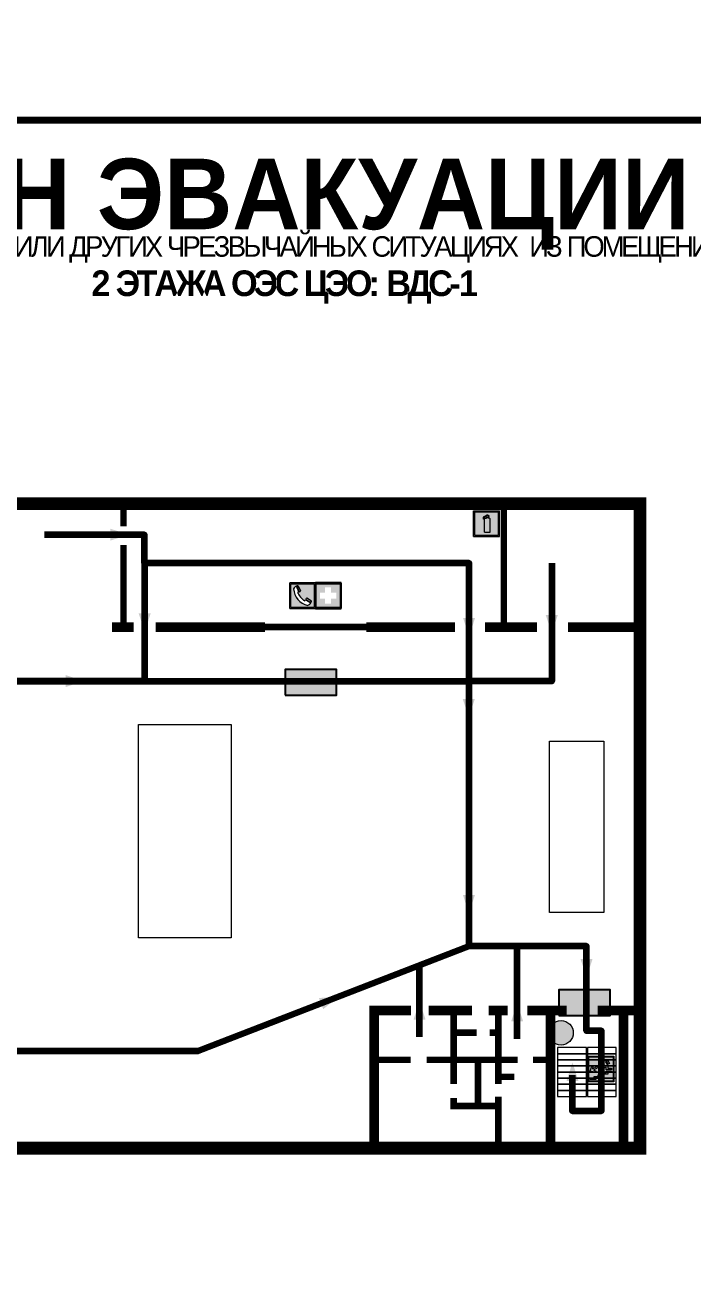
# Model space of a CAD drawing. Header units: millimetres. Extents: x 13114 to 67229, y 22859 to 38520.
# Drawn here: x 39205 to 39413, y 25112.7 to 25507.2 of the extents above; entities that cross this region are included whole.
import ezdxf

# ---------------------------------------------------------------- set-up
doc = ezdxf.new("R2010")
doc.units = ezdxf.units.MM
doc.layers.add('План_Штампы', color=7, linetype='Continuous')
doc.styles.add('обычный', font='arial.ttf')

# ---------------------------------------------------------------- blocks, each defined once
blk = doc.blocks.new('A$C7B8C2D5B')
at = {"lineweight": 0}
h = blk.add_hatch(color=5, dxfattribs=at)
h.dxf.hatch_style = 1
h.paths.add_polyline_path([(1.4, -3.02, 1), (-2.11, -3.02, 1)])
at = {"color": 5, "lineweight": 0}
blk.add_circle((-0.36, -3.02), 1.75, dxfattribs=at)
blk = doc.blocks.new('A$C456E1F9C')
at = {"lineweight": 5}
h = blk.add_hatch(color=242, dxfattribs=at)
h.paths.add_polyline_path([(0.51, -1.47), (0.51, -13.26), (12.29, -13.26), (12.29, -1.47)])
h.paths.add_polyline_path([(5.42, -4.95, -0.254479), (4.78, -5.4), (3.52, -2.53, -0.209735), (4.23, -2.4)], flags=16)
h.paths.add_polyline_path([(8.53, -8.6), (10.87, -10.17), (10.54, -10.76), (8.03, -9.13, -0.192251)], flags=16)
h.paths.add_polyline_path([(4.61, -5.49, 0.005518), (3.87, -5.72, 0.128647), (7.49, -10.01, 0.00809), (7.83, -9.33), (10.47, -10.97, -0.16736), (8.99, -12.25, -0.327862), (1.95, -3.95, -0.166952), (3.36, -2.62)], flags=16)
at = {"color": 242, "lineweight": 5}
for p, q in [((0, -13.77), (0, -0.97)), ((12.8, -0.97), (0, -0.97)), ((4.61, -5.49), (3.36, -2.62)), ((3.52, -2.53), (4.78, -5.4)), ((4.23, -2.4), (5.42, -4.95)), ((12.8, -13.77), (12.8, -0.97)), ((7.83, -9.33), (10.47, -10.97)), ((8.03, -9.13), (10.54, -10.76)), ((10.81, -10.12), (8.53, -8.6)), ((10.54, -10.76), (10.8, -10.3)), ((10.8, -10.3), (10.81, -10.12)), ((0, -13.77), (12.8, -13.77))]:
    blk.add_line(p, q, dxfattribs=at)
blk.add_lwpolyline([(0.51, -1.47), (12.29, -1.47), (12.29, -13.26), (0.51, -13.26)], close=True, dxfattribs=at)
for centre, radius, start, end in [((4.59, -5.34), 2.99, 114.28453, 152.19739), ((11.12, -3.31), 9.19, 183.99153, 256.60086), ((4.02, -3.27), 0.891, 76.32839, 123.70924), ((14.98, -39.1), 35.17, 107.14873, 108.41345), ((13.86, -0.94), 11.08, 205.55365, 234.87622), ((4.68, -4.59), 0.824, 276.9621, 334.07228), ((-13.31, 0.8), 23.44, 332.54871, 334.40268), ((8.94, -9.5), 0.989, 114.40924, 157.93883), ((7.87, -9.46), 3, 291.92908, 329.9329)]:
    blk.add_arc(centre, radius, start, end, dxfattribs=at)
blk = doc.blocks.new('A$C18900ED3')
h = blk.add_hatch(color=126)
h.paths.add_polyline_path([(-0.18, -0.18), (-7.02, -0.18), (-7.02, -7.02), (-0.18, -7.02)])
h.paths.add_polyline_path([(-5.89, -4.46), (-5.89, -2.77), (-4.46, -2.77), (-4.46, -1.31), (-2.77, -1.31), (-2.77, -2.77), (-1.33, -2.77), (-1.33, -4.46), (-2.77, -4.46), (-2.77, -5.89), (-4.46, -5.89), (-4.46, -4.46)], flags=16)
at = {"color": 126}
for p, q in [((-7.2, 0), (-7.2, -7.2)), ((0, 0), (-7.2, 0)), ((0, -7.2), (0, 0)), ((-7.02, -7.02), (-7.02, -0.18)), ((-7.02, -0.18), (-0.18, -0.18)), ((-0.18, -0.18), (-0.18, -7.02)), ((-0.18, -7.02), (-7.02, -7.02)), ((-7.2, -7.2), (0, -7.2))]:
    blk.add_line(p, q, dxfattribs=at)
blk = doc.blocks.new('A$C3AD82952')
at = {"true_color": 0xf5f5ff}
h = blk.add_hatch(color=7, dxfattribs=at)
h.dxf.hatch_style = 1
h.paths.add_polyline_path([(8.21, 8.73, 0.414214), (7.89, 9.05), (7.22, 9.05), (7.22, 9.92), (7.59, 9.92, 1), (7.57, 10.36), (7.22, 10.36), (7.22, 10.6), (6.43, 10.6), (6.43, 10.36), (6.01, 10.36), (4.74, 9.59), (4.74, 8.69), (4.98, 8.73), (4.98, 9.26), (6.12, 9.91), (6.43, 9.91), (6.43, 9.05), (5.76, 9.05, 0.414214), (5.44, 8.73), (5.44, 2.2), (8.21, 2.2)], flags=0)
h.paths.add_polyline_path([(12.8, 12.8), (0, 12.8), (0, 0), (12.8, 0)])
h.paths.add_polyline_path([(0.51, 12.29), (12.29, 12.29), (12.29, 0.51), (0.51, 0.51)], flags=16)
h.paths.add_polyline_path([(4.74, 9.59), (6.01, 10.36), (6.43, 10.36), (6.43, 10.6), (7.22, 10.6), (7.22, 10.36), (7.59, 10.36, -0.94586), (7.59, 9.92), (7.22, 9.92), (7.22, 9.05), (7.89, 9.05, -0.414214), (8.21, 8.73), (8.21, 2.2), (5.44, 2.2), (5.44, 8.73, -0.414214), (5.76, 9.05), (6.43, 9.05), (6.43, 9.91), (6.12, 9.91), (4.98, 9.26), (4.98, 8.73), (4.74, 8.69)], flags=0)
h = blk.add_hatch(color=242)
h.dxf.hatch_style = 1
h.paths.add_polyline_path([(12.29, 12.29), (0.51, 12.29), (0.51, 0.51), (12.29, 0.51)])
h.paths.add_polyline_path([(4.74, 8.69), (4.74, 9.59), (6.01, 10.36), (6.43, 10.36), (6.43, 10.6), (7.22, 10.6), (7.22, 10.36), (7.59, 10.36, -0.94586), (7.59, 9.92), (7.22, 9.92), (7.22, 9.05), (7.89, 9.05, -0.414214), (8.21, 8.73), (8.21, 2.2), (5.44, 2.2), (5.44, 8.73, -0.414214), (5.76, 9.05), (6.43, 9.05), (6.43, 9.91), (6.12, 9.91), (4.98, 9.26), (4.98, 8.73)], flags=16)
h = blk.add_hatch(color=7, dxfattribs=at)
h.dxf.hatch_style = 1
h.paths.add_polyline_path([(8.21, 8.73, 0.414214), (7.89, 9.05), (7.22, 9.05), (7.22, 9.92), (7.59, 9.92, 1), (7.57, 10.36), (7.22, 10.36), (7.22, 10.6), (6.43, 10.6), (6.43, 10.36), (6.01, 10.36), (4.74, 9.59), (4.74, 8.69), (4.98, 8.73), (4.98, 9.26), (6.12, 9.91), (6.43, 9.91), (6.43, 9.05), (5.76, 9.05, 0.414214), (5.44, 8.73), (5.44, 2.2), (8.21, 2.2)])
at = {"color": 242, "lineweight": 5}
for p, q in [((0, 0), (0, 12.8)), ((0, 12.8), (12.8, 12.8)), ((12.8, 0), (12.8, 12.8)), ((6.01, 10.36), (4.74, 9.59)), ((4.74, 9.59), (4.74, 8.69)), ((4.74, 8.69), (4.98, 8.73)), ((4.98, 9.26), (6.12, 9.91)), ((4.98, 8.73), (4.98, 9.26)), ((5.44, 2.2), (5.44, 8.73)), ((5.76, 9.05), (6.43, 9.05)), ((6.01, 10.36), (6.43, 10.36)), ((6.12, 9.91), (6.43, 9.91)), ((7.22, 10.6), (6.43, 10.6)), ((6.43, 10.6), (6.43, 10.36)), ((6.43, 9.91), (6.43, 9.05)), ((7.22, 10.36), (7.22, 10.6)), ((7.59, 10.36), (7.22, 10.36)), ((7.22, 9.05), (7.22, 9.92)), ((7.59, 9.92), (7.22, 9.92)), ((7.89, 9.05), (7.22, 9.05)), ((8.21, 2.2), (8.21, 8.73)), ((0, 0), (12.8, 0)), ((5.44, 2.2), (8.21, 2.2))]:
    blk.add_line(p, q, dxfattribs=at)
blk.add_lwpolyline([(0.51, 12.29), (12.29, 12.29), (12.29, 0.51), (0.51, 0.51)], close=True, dxfattribs=at)
for centre, radius, start, end in [((5.76, 8.73), 0.32, 90, 180), ((7.58, 10.14), 0.223, 273.18746, 86.81254), ((7.89, 8.73), 0.32, 0, 90)]:
    blk.add_arc(centre, radius, start, end, dxfattribs=at)
blk = doc.blocks.new('A$C32E8229D')
at = {"true_color": 0xffffff}
blk.add_hatch(color=7, dxfattribs=at).paths.add_polyline_path([(0, 0), (0, -8), (16, -8), (16, 0)])
h = blk.add_hatch(color=126)
h.paths.add_polyline_path([(0.2, -0.2), (15.8, -0.2), (15.8, -7.8), (0.2, -7.8)])
h.paths.add_polyline_path([(13.49, -2.05), (12.08, -2.05), (11.37, -2.63, 0.162397), (11.29, -2.84), (11.29, -3.63), (10.35, -3.63), (10.35, -4.05), (11.68, -4.05), (11.68, -3.48), (12.26, -4.28), (11.29, -5.1), (11.29, -6.78), (11.85, -6.78), (11.85, -5.44), (12.8, -4.64), (12.8, -5.94), (14.46, -5.94), (14.46, -5.39), (13.45, -5.39), (13.45, -3.97), (12.46, -2.59), (13.15, -2.59), (13.69, -3.34), (14.18, -3)], flags=16)
h.paths.add_polyline_path([(10.74, -1.82, 1), (11.8, -1.82, 1)], flags=16)
h.paths.add_polyline_path([(9.39, -3.59), (5.99, -3.59), (6.56, -3.03), (5.91, -3.03), (5.1, -3.83), (5.91, -4.64), (6.56, -4.64), (5.99, -4.09), (9.39, -4.09)], flags=16)
h.paths.add_polyline_path([(4.29, -1.08), (1.72, -1.08), (1.72, -6.6), (4.29, -6.6)], flags=16)
at = {"color": 126}
blk.add_lwpolyline([(16, -8), (0, -8), (0, 0), (16, 0)], close=True, dxfattribs=at)
blk = doc.blocks.new('A$C7B4425F7')
at = {"true_color": 0xffffff}
blk.add_hatch(color=7, dxfattribs=at).paths.add_polyline_path([(0, 0), (-16, 0), (-16, -8), (0, -8)])
h = blk.add_hatch(color=126)
h.paths.add_polyline_path([(-0.2, -0.2), (-15.8, -0.2), (-15.8, -7.8), (-0.2, -7.8)])
h.paths.add_polyline_path([(-11.76, -2.03), (-11.76, -3.66), (-11.17, -3.66, -0.568275), (-11.17, -6.18), (-12.58, -6.18), (-12.58, -2.03)], flags=16)
h.paths.add_polyline_path([(-13.33, -4.12, -0.495768), (-13.59, -6.18), (-15.03, -6.18), (-15.03, -2.03), (-13.59, -2.03, -0.487973)], flags=16)
h.paths.add_polyline_path([(-10.25, -2.03), (-9.48, -2.03), (-9.48, -6.18), (-10.25, -6.18)], flags=16)
h.paths.add_polyline_path([(-13.84, -3.69), (-14.24, -3.69), (-14.24, -3.03), (-13.9, -3.03, -0.692621)], flags=0)
h.paths.add_polyline_path([(-9.15, -2.03), (-8.4, -2.03), (-8.04, -3.07), (-7.68, -2.03), (-6.93, -2.03), (-7.64, -4.1), (-6.93, -6.18), (-7.68, -6.18), (-8.04, -5.14), (-8.4, -6.18), (-9.15, -6.18), (-8.44, -4.1)], flags=16)
h.paths.add_polyline_path([(-11.76, -4.46), (-11.42, -4.46, -0.692621), (-11.36, -5.12), (-11.76, -5.12)], flags=0)
h.paths.add_polyline_path([(-13.9, -5.2), (-14.24, -5.2), (-14.24, -4.55), (-13.84, -4.55, -0.708038)], flags=0)
edge = h.paths.add_edge_path(flags=16)
edge.add_ellipse((-5.51, -4.08), major_axis=(0, 2.05), ratio=0.586184, start_angle=0, end_angle=360)
edge = h.paths.add_edge_path(flags=0)
edge.add_ellipse((-5.51, -4.08), major_axis=(0, 1.14), ratio=0.454828, start_angle=0, end_angle=360)
h.paths.add_polyline_path([(-4.13, -4.96, 0.377264), (-3.48, -4.52, 0.0555), (-3.16, -2.03), (-1.66, -2.03), (-1.66, -4.96), (-0.96, -4.96), (-0.96, -7.01), (-1.75, -7.01), (-1.75, -6.18), (-3.3, -6.18), (-3.3, -7.02), (-4.13, -7.02)], flags=16)
h.paths.add_polyline_path([(-2.73, -2.91), (-2.28, -2.91), (-2.28, -4.96), (-3.05, -4.96, 0.079136)], flags=0)
at = {"color": 126}
blk.add_lwpolyline([(-16, -8), (0, -8), (0, 0), (-16, 0)], close=True, dxfattribs=at)
blk = doc.blocks.new('вниз 3')
at = {"lineweight": 0, "true_color": 0xffffff}
h = blk.add_hatch(color=7, dxfattribs=at)
h.dxf.hatch_style = 1
h.paths.add_polyline_path([(40997.5, -4475.69), (40997.25, -4475.28), (40995.76, -4476.15), (40995.97, -4475.23), (40995.39, -4475.56), (40995.05, -4476.83), (40996.33, -4477.17), (40996.91, -4476.83), (40996, -4476.55)], flags=0)
h.paths.add_polyline_path([(40999.81, -4473.95), (41000.22, -4473.95), (41000.64, -4474.67), (41001.03, -4474.43), (41000.46, -4473.49), (41000.42, -4473.49), (40999.43, -4473.49), (40998.68, -4473.92), (40998.68, -4474.57), (40997.88, -4474.57), (40997.88, -4475), (40999.14, -4475), (40999.14, -4474.43), (40999.14, -4474.38), (40999.59, -4475.15), (40998.72, -4475.67), (40998.72, -4477.06), (40999.24, -4477.06), (40999.24, -4475.96), (40999.95, -4475.56), (40999.95, -4476.43), (41001.61, -4476.43), (41001.61, -4475.88), (41000.47, -4475.88), (41000.47, -4475.12)], flags=0)
h.paths.add_polyline_path([(40999.2, -4473.24, 1), (40998.35, -4473.24, 1)], flags=0)
h.paths.add_polyline_path([(41000.46, -4477.26), (41001.69, -4477.26), (41001.69, -4476.84), (41000.03, -4476.84), (41000.03, -4477.39), (40998.78, -4477.39), (40998.78, -4477.95), (40997.53, -4477.95), (40997.53, -4478.5), (40996.29, -4478.5), (40996.29, -4479.06), (40995.05, -4479.06), (40995.05, -4479.48), (40995.29, -4479.48), (40996.72, -4479.48), (40996.72, -4478.92), (40997.97, -4478.92), (40997.97, -4478.36), (40999.2, -4478.36), (40999.2, -4477.81), (41000.46, -4477.81)], flags=0)
h.paths.add_polyline_path([(41002.37, -4472.17), (40994.37, -4472.17), (40994.37, -4480.17), (41002.37, -4480.17)])
h.paths.add_polyline_path([(41002.16, -4479.96), (40994.57, -4479.96), (40994.57, -4472.37), (41002.16, -4472.37)], flags=16)
h.paths.add_polyline_path([(41001.61, -4475.88), (41001.61, -4476.43), (40999.95, -4476.43), (40999.95, -4475.56), (40999.24, -4475.96), (40999.24, -4477.06), (40998.72, -4477.06), (40998.72, -4475.67), (40999.59, -4475.15), (40999.14, -4474.38), (40999.14, -4474.43), (40999.14, -4475), (40997.88, -4475), (40997.88, -4474.57), (40998.68, -4474.57), (40998.68, -4473.92), (40999.43, -4473.49), (41000.42, -4473.49), (41000.46, -4473.49), (41001.03, -4474.43), (41000.64, -4474.67), (41000.22, -4473.95), (40999.81, -4473.95), (41000.47, -4475.12), (41000.47, -4475.88)], flags=0)
h.paths.add_polyline_path([(41001.69, -4476.84), (41001.69, -4477.26), (41000.46, -4477.26), (41000.46, -4477.81), (40999.2, -4477.81), (40999.2, -4478.36), (40997.97, -4478.36), (40997.97, -4478.92), (40996.72, -4478.92), (40996.72, -4479.48), (40995.05, -4479.48), (40995.05, -4479.06), (40996.29, -4479.06), (40996.29, -4478.5), (40997.53, -4478.5), (40997.53, -4477.95), (40998.78, -4477.95), (40998.78, -4477.39), (41000.03, -4477.39), (41000.03, -4476.84)], flags=0)
h.paths.add_polyline_path([(40998.35, -4473.24, -1), (40999.2, -4473.24, -1)], flags=0)
h.paths.add_polyline_path([(40997.5, -4475.69), (40996, -4476.55), (40996.91, -4476.83), (40996.33, -4477.17), (40995.05, -4476.83), (40995.39, -4475.56), (40995.97, -4475.23), (40995.76, -4476.15), (40997.25, -4475.28)], flags=0)
at = {"lineweight": 0}
h = blk.add_hatch(color=126, dxfattribs=at)
h.dxf.hatch_style = 1
h.paths.add_polyline_path([(41002.16, -4472.37), (40994.57, -4472.37), (40994.57, -4479.96), (41002.16, -4479.96)])
h.paths.add_polyline_path([(40995.97, -4475.23), (40995.76, -4476.15), (40997.25, -4475.28), (40997.5, -4475.69), (40996, -4476.55), (40996.91, -4476.83), (40996.33, -4477.17), (40995.05, -4476.83), (40995.39, -4475.56)], flags=16)
h.paths.add_polyline_path([(40997.88, -4474.57), (40998.68, -4474.57), (40998.68, -4473.92), (40999.43, -4473.49), (41000.42, -4473.49), (41000.46, -4473.49), (41001.03, -4474.43), (41000.64, -4474.67), (41000.22, -4473.95), (40999.81, -4473.95), (41000.47, -4475.12), (41000.47, -4475.88), (41001.61, -4475.88), (41001.61, -4476.43), (40999.95, -4476.43), (40999.95, -4475.56), (40999.24, -4475.96), (40999.24, -4477.06), (40998.72, -4477.06), (40998.72, -4475.67), (40999.59, -4475.15), (40999.14, -4474.38), (40999.14, -4474.43), (40999.14, -4475), (40997.88, -4475)], flags=16)
h.paths.add_polyline_path([(40998.35, -4473.24, -1), (40999.2, -4473.24, -1)], flags=16)
h.paths.add_polyline_path([(40997.53, -4477.95), (40998.78, -4477.95), (40998.78, -4477.39), (41000.03, -4477.39), (41000.03, -4476.84), (41001.69, -4476.84), (41001.69, -4477.26), (41000.46, -4477.26), (41000.46, -4477.81), (40999.2, -4477.81), (40999.2, -4478.36), (40997.97, -4478.36), (40997.97, -4478.92), (40996.72, -4478.92), (40996.72, -4479.48), (40995.05, -4479.48), (40995.05, -4479.06), (40996.29, -4479.06), (40996.29, -4478.5), (40997.53, -4478.5)], flags=16)
at = {"lineweight": 0, "true_color": 0xffffff}
h = blk.add_hatch(color=7, dxfattribs=at)
h.dxf.hatch_style = 1
h.paths.add_polyline_path([(40999.2, -4473.24, 1), (40998.35, -4473.24, 1)])
h.paths.add_polyline_path([(40999.81, -4473.95), (41000.22, -4473.95), (41000.64, -4474.67), (41001.03, -4474.43), (41000.46, -4473.49), (41000.42, -4473.49), (40999.43, -4473.49), (40998.68, -4473.92), (40998.68, -4474.57), (40997.88, -4474.57), (40997.88, -4475), (40999.14, -4475), (40999.14, -4474.43), (40999.14, -4474.38), (40999.59, -4475.15), (40998.72, -4475.67), (40998.72, -4477.06), (40999.24, -4477.06), (40999.24, -4475.96), (40999.95, -4475.56), (40999.95, -4476.43), (41001.61, -4476.43), (41001.61, -4475.88), (41000.47, -4475.88), (41000.47, -4475.12)])
h.paths.add_polyline_path([(40999.2, -4477.81), (41000.46, -4477.81), (41000.46, -4477.26), (41001.69, -4477.26), (41001.69, -4476.84), (41000.03, -4476.84), (41000.03, -4477.39), (40998.78, -4477.39), (40998.78, -4477.95), (40997.53, -4477.95), (40997.53, -4478.5), (40996.29, -4478.5), (40996.29, -4479.06), (40995.05, -4479.06), (40995.05, -4479.48), (40995.29, -4479.48), (40996.72, -4479.48), (40996.72, -4478.92), (40997.97, -4478.92), (40997.97, -4478.36), (40999.2, -4478.36)])
h.paths.add_polyline_path([(40997.5, -4475.69), (40997.25, -4475.28), (40995.76, -4476.15), (40995.97, -4475.23), (40995.39, -4475.56), (40995.05, -4476.83), (40996.33, -4477.17), (40996.91, -4476.83), (40996, -4476.55)])
at = {"color": 126, "lineweight": 0}
for points in [[(40994.37, -4472.17), (41002.37, -4472.17), (41002.37, -4480.17), (40994.37, -4480.17)], [(40994.57, -4472.37), (41002.16, -4472.37), (41002.16, -4479.96), (40994.57, -4479.96)]]:
    blk.add_lwpolyline(points, close=True, dxfattribs=at)
for points in [[(40995.05, -4476.83), (40995.39, -4475.56), (40995.97, -4475.23), (40995.76, -4476.15), (40997.25, -4475.28), (40997.5, -4475.69), (40996, -4476.55), (40996.91, -4476.83), (40996.33, -4477.17), (40995.05, -4476.83)], [(40995.29, -4479.48), (40995.05, -4479.48), (40995.05, -4479.06), (40996.29, -4479.06), (40996.29, -4478.5), (40997.53, -4478.5), (40997.53, -4477.95), (40998.78, -4477.95), (40998.78, -4477.39), (41000.03, -4477.39), (41000.03, -4476.84), (41001.69, -4476.84), (41001.69, -4477.26), (41000.46, -4477.26), (41000.46, -4477.81), (40999.2, -4477.81), (40999.2, -4478.36), (40997.97, -4478.36), (40997.97, -4478.92), (40996.72, -4478.92), (40996.72, -4479.48), (40995.05, -4479.48)], [(40999.14, -4474.43), (40999.14, -4475), (40997.88, -4475), (40997.88, -4474.57), (40998.68, -4474.57), (40998.68, -4473.92), (40999.43, -4473.49), (41000.42, -4473.49), (41000.46, -4473.49), (41001.03, -4474.43), (41000.64, -4474.67), (41000.22, -4473.95), (40999.81, -4473.95), (41000.47, -4475.12), (41000.47, -4475.88), (41001.61, -4475.88), (41001.61, -4476.43), (40999.95, -4476.43), (40999.95, -4475.56), (40999.24, -4475.96), (40999.24, -4477.06), (40998.72, -4477.06), (40998.72, -4475.67), (40999.59, -4475.15), (40999.14, -4474.38), (40999.14, -4474.43)]]:
    blk.add_lwpolyline(points, dxfattribs=at)
blk.add_circle((40998.77, -4473.24), 0.426, dxfattribs=at)

msp = doc.modelspace()

# ---------------------------------------------------------------- linework, layer by layer
at = {"color": 6, "lineweight": 100}
for points in [[(38986.42, 25872.6), (39586.42, 25872.6), (39586.42, 25477.6), (38986.42, 25477.6)], [(38986.42, 25872.6), (39586.42, 25872.6), (39586.42, 25477.6), (38986.42, 25477.6)], [(38986.42, 25477.6), (39586.42, 25477.6), (39586.42, 25082.6), (38986.42, 25082.6)], [(38986.42, 25477.6), (39586.42, 25477.6), (39586.42, 25082.6), (38986.42, 25082.6)]]:
    msp.add_lwpolyline(points, close=True, dxfattribs=at)
at = {"lineweight": 100, "const_width": 4}
msp.add_lwpolyline([(39396.58, 25157.11), (39034.64, 25157.11), (39034.64, 25358.05), (39396.58, 25358.05)], close=True, dxfattribs=at)
at = {"lineweight": 100}
for points, const_width in [([(39235.67, 25350.98), (39235.67, 25357.42)], 2), ([(39354.1, 25319.54), (39354.1, 25358.54)], 2), ([(39235.67, 25319.54), (39235.67, 25345.13)], 2), ([(39238.84, 25319.54), (39232.04, 25319.54)], 3), ([(39279.76, 25319.54), (39245.63, 25319.54)], 3), ([(39338.89, 25319.54), (39311.26, 25319.54)], 3), ([(39364.44, 25319.54), (39348.25, 25319.54)], 3), ([(39396.58, 25319.54), (39374.15, 25319.54)], 3), ([(39325.21, 25199.98), (39313.77, 25199.98), (39313.77, 25157)], 3), ([(39344.21, 25199.98), (39330.68, 25199.98)], 3), ([(39338.49, 25177.13), (39338.49, 25199.97)], 2), ([(39355.33, 25199.98), (39349.37, 25199.98)], 3), ([(39352.41, 25199.98), (39352.41, 25177.16)], 2), ([(39373.69, 25199.98), (39361.45, 25199.98)], 3), ([(39368.7, 25199.98), (39368.7, 25157)], 3), ([(39396.88, 25199.98), (39383.35, 25199.98)], 3), ([(39391.41, 25158.29), (39391.41, 25199.98)], 3), ([(39338.49, 25193.1), (39345.67, 25193.1)], 2), ([(39352.41, 25193.1), (39349.72, 25193.1)], 2), ([(39325.14, 25184.61), (39314.62, 25184.61)], 2), ([(39358.42, 25184.61), (39330.1, 25184.61)], 2), ([(39346.08, 25184.61), (39346.08, 25170.25)], 2), ([(39368.03, 25184.61), (39363.17, 25184.61)], 2), ([(39352.41, 25179.35), (39357.41, 25179.35)], 2), ([(39352.41, 25170.25), (39338.49, 25170.25), (39338.49, 25172.78)], 2), ([(39352.41, 25173.12), (39352.41, 25157.42)], 2)]:
    msp.add_lwpolyline(points, dxfattribs=dict(at, const_width=const_width))
at = {"color": 126, "lineweight": 100, "true_color": 0x008754}
for points in [[(39242.23, 25339.51), (39242.23, 25348.35), (39210.99, 25348.35)], [(39343.3, 25220.1), (39258.78, 25187.36), (39101.25, 25187.36), (39101.25, 25302.65), (39242.23, 25302.65), (39050.99, 25302.65), (39050.99, 25338.46)], [(39375.43, 25179.89), (39375.43, 25168.74), (39384.57, 25168.74), (39384.57, 25193.64), (39379.9, 25193.64), (39379.9, 25220.1), (39343.3, 25220.1), (39343.3, 25339.51), (39242.23, 25339.51), (39242.23, 25302.65), (39343.3, 25302.65)], [(39369.07, 25339.51), (39369.07, 25302.65), (39343.3, 25302.65)], [(39358.3, 25191.18), (39358.3, 25220.1)], [(39327.77, 25214.09), (39327.77, 25191.8)]]:
    msp.add_lwpolyline(points, dxfattribs=at)
at = {"lineweight": 100}
msp.add_lwpolyline([(39311.26, 25319.54), (39279.76, 25319.54)], dxfattribs=at)
at = {"lineweight": 20}
for points in [[(39269.13, 25222.68), (39240.29, 25222.68), (39240.29, 25289.16), (39269.13, 25289.16)], [(39385.31, 25230.54), (39368.4, 25230.54), (39368.4, 25283.97), (39385.31, 25283.97)]]:
    msp.add_lwpolyline(points, close=True, dxfattribs=at)
at = {"lineweight": 0}
for points in [[(39379.84, 25188.45), (39370.83, 25188.45), (39370.83, 25186.55), (39379.84, 25186.55)], [(39389.16, 25188.45), (39380.15, 25188.45), (39380.15, 25186.55), (39389.16, 25186.55)], [(39379.84, 25186.55), (39370.83, 25186.55), (39370.83, 25184.64), (39379.84, 25184.64)], [(39379.84, 25184.64), (39370.83, 25184.64), (39370.83, 25182.74), (39379.84, 25182.74)], [(39389.16, 25186.55), (39380.15, 25186.55), (39380.15, 25184.64), (39389.16, 25184.64)], [(39389.16, 25184.64), (39380.15, 25184.64), (39380.15, 25182.74), (39389.16, 25182.74)], [(39379.84, 25182.74), (39370.83, 25182.74), (39370.83, 25180.84), (39379.84, 25180.84)], [(39379.84, 25180.84), (39370.83, 25180.84), (39370.83, 25178.93), (39379.84, 25178.93)], [(39389.16, 25182.74), (39380.15, 25182.74), (39380.15, 25180.84), (39389.16, 25180.84)], [(39389.16, 25180.84), (39380.15, 25180.84), (39380.15, 25178.93), (39389.16, 25178.93)], [(39379.84, 25178.93), (39370.83, 25178.93), (39370.83, 25177.03), (39379.84, 25177.03)], [(39379.84, 25177.03), (39370.83, 25177.03), (39370.83, 25175.13), (39379.84, 25175.13)], [(39389.16, 25178.93), (39380.15, 25178.93), (39380.15, 25177.03), (39389.16, 25177.03)], [(39389.16, 25177.03), (39380.15, 25177.03), (39380.15, 25175.13), (39389.16, 25175.13)], [(39379.84, 25175.13), (39370.83, 25175.13), (39370.83, 25173.23), (39379.84, 25173.23)], [(39389.16, 25175.13), (39380.15, 25175.13), (39380.15, 25173.23), (39389.16, 25173.23)]]:
    msp.add_lwpolyline(points, close=True, dxfattribs=at)
at = {"layer": 'План_Штампы', "color": 126, "true_color": 0x008754}
for points in [[(39231.5, 25346.49), (39231.51, 25350.23), (39237.24, 25348.38)], [(39240.36, 25323.81), (39244.1, 25323.8), (39242.25, 25318.06)], [(39341.43, 25322.38), (39345.16, 25322.37), (39343.31, 25316.64)], [(39367.2, 25323.32), (39370.94, 25323.31), (39369.09, 25317.58)], [(39217.59, 25300.86), (39217.6, 25304.59), (39223.34, 25302.74)], [(39341.34, 25297.11), (39345.07, 25297.1), (39343.22, 25291.36)], [(39341.38, 25236.04), (39345.12, 25236.03), (39343.27, 25230.3)], [(39378.03, 25216.07), (39381.77, 25216.07), (39379.92, 25210.33)], [(39297.87, 25200.44), (39296.53, 25203.92), (39302.55, 25204.27)], [(39329.74, 25197.17), (39326, 25197.18), (39327.86, 25202.91)], [(39360.16, 25196.61), (39356.42, 25196.62), (39358.28, 25202.36)], [(39377.39, 25178.06), (39373.65, 25178.07), (39375.51, 25183.81)]]:
    msp.add_solid(points, dxfattribs=at)

# ---------------------------------------------------------------- block references
for name, p, xscale, yscale, zscale in [('A$C3AD82952', (39344.73, 25347.81), 0.625, 0.625, 0.625), ('A$C456E1F9C', (39287.41, 25333.96), 0.625, 0.625, 0.625), ('A$C18900ED3', (39303.41, 25333.36), 1.111111111007631, 1.111111111007631, 1.111111111007631)]:
    msp.add_blockref(name, p, dxfattribs=dict(xscale=xscale, yscale=yscale, zscale=zscale))
at = {"xscale": 2.177419353276491, "yscale": 2.177419353276491, "zscale": 2.177419353276491, "rotation": 180}
msp.add_blockref('A$C7B8C2D5B', (39371.19, 25186.49), dxfattribs=at)
at = {"color": 126, "true_color": 0x008754}
msp.add_blockref('вниз 3', (-1613.97, 29657.96), dxfattribs=at)
at = {"layer": 'План_Штампы', "color": 126, "true_color": 0x008754, "xscale": -1}
msp.add_blockref('A$C32E8229D', (39301.97, 25306.28), dxfattribs=at)
at = {"layer": 'План_Штампы'}
msp.add_blockref('A$C7B4425F7', (39387.26, 25206.48), dxfattribs=at)

# ---------------------------------------------------------------- texts
at = {"lineweight": 0, "insert": (39134.91, 25465.58), "char_height": 22, "width": 493.8901, "attachment_point": 1, "style": 'обычный'}
msp.add_mtext('{\\fProxima Nova Rg|b1|i0|c204|p2;ПЛАН ЭВАКУАЦИИ}', dxfattribs=at)
at = {"color": 0, "lineweight": 0, "insert": (39285.41, 25441.59), "char_height": 8, "width": 449.2158, "attachment_point": 5, "style": 'обычный'}
msp.add_mtext('{\\fArial Black|b1|i0|c204|p34;\\H2x;\\T0.85;  \\fArial Narrow|b0|i0|c204|p34;\\H0.8x;\\W0.9;\\P\\fProxima Nova Rg|b0|i0|c204|p2;\\H0.5x;\\W1;\\C256;ПРИ ПОЖАРЕ  ИЛИ ДРУГИХ ЧРЕЗВЫЧАЙНЫХ СИТУАЦИЯХ  ИЗ ПОМЕЩЕНИЙ \\fProxima Nova Rg|b1|i0|c204|p2;\\H1.25x;\\P\\fProxima Nova Rg|b1|i0|c0|p2;2\\fProxima Nova Rg|b1|i0|c204|p2; ЭТАЖА ОЭС ЦЭО: ВДС-\\fProxima Nova Rg|b1|i0|c0|p2;1}', dxfattribs=at)

doc.saveas('drawing.dxf')
